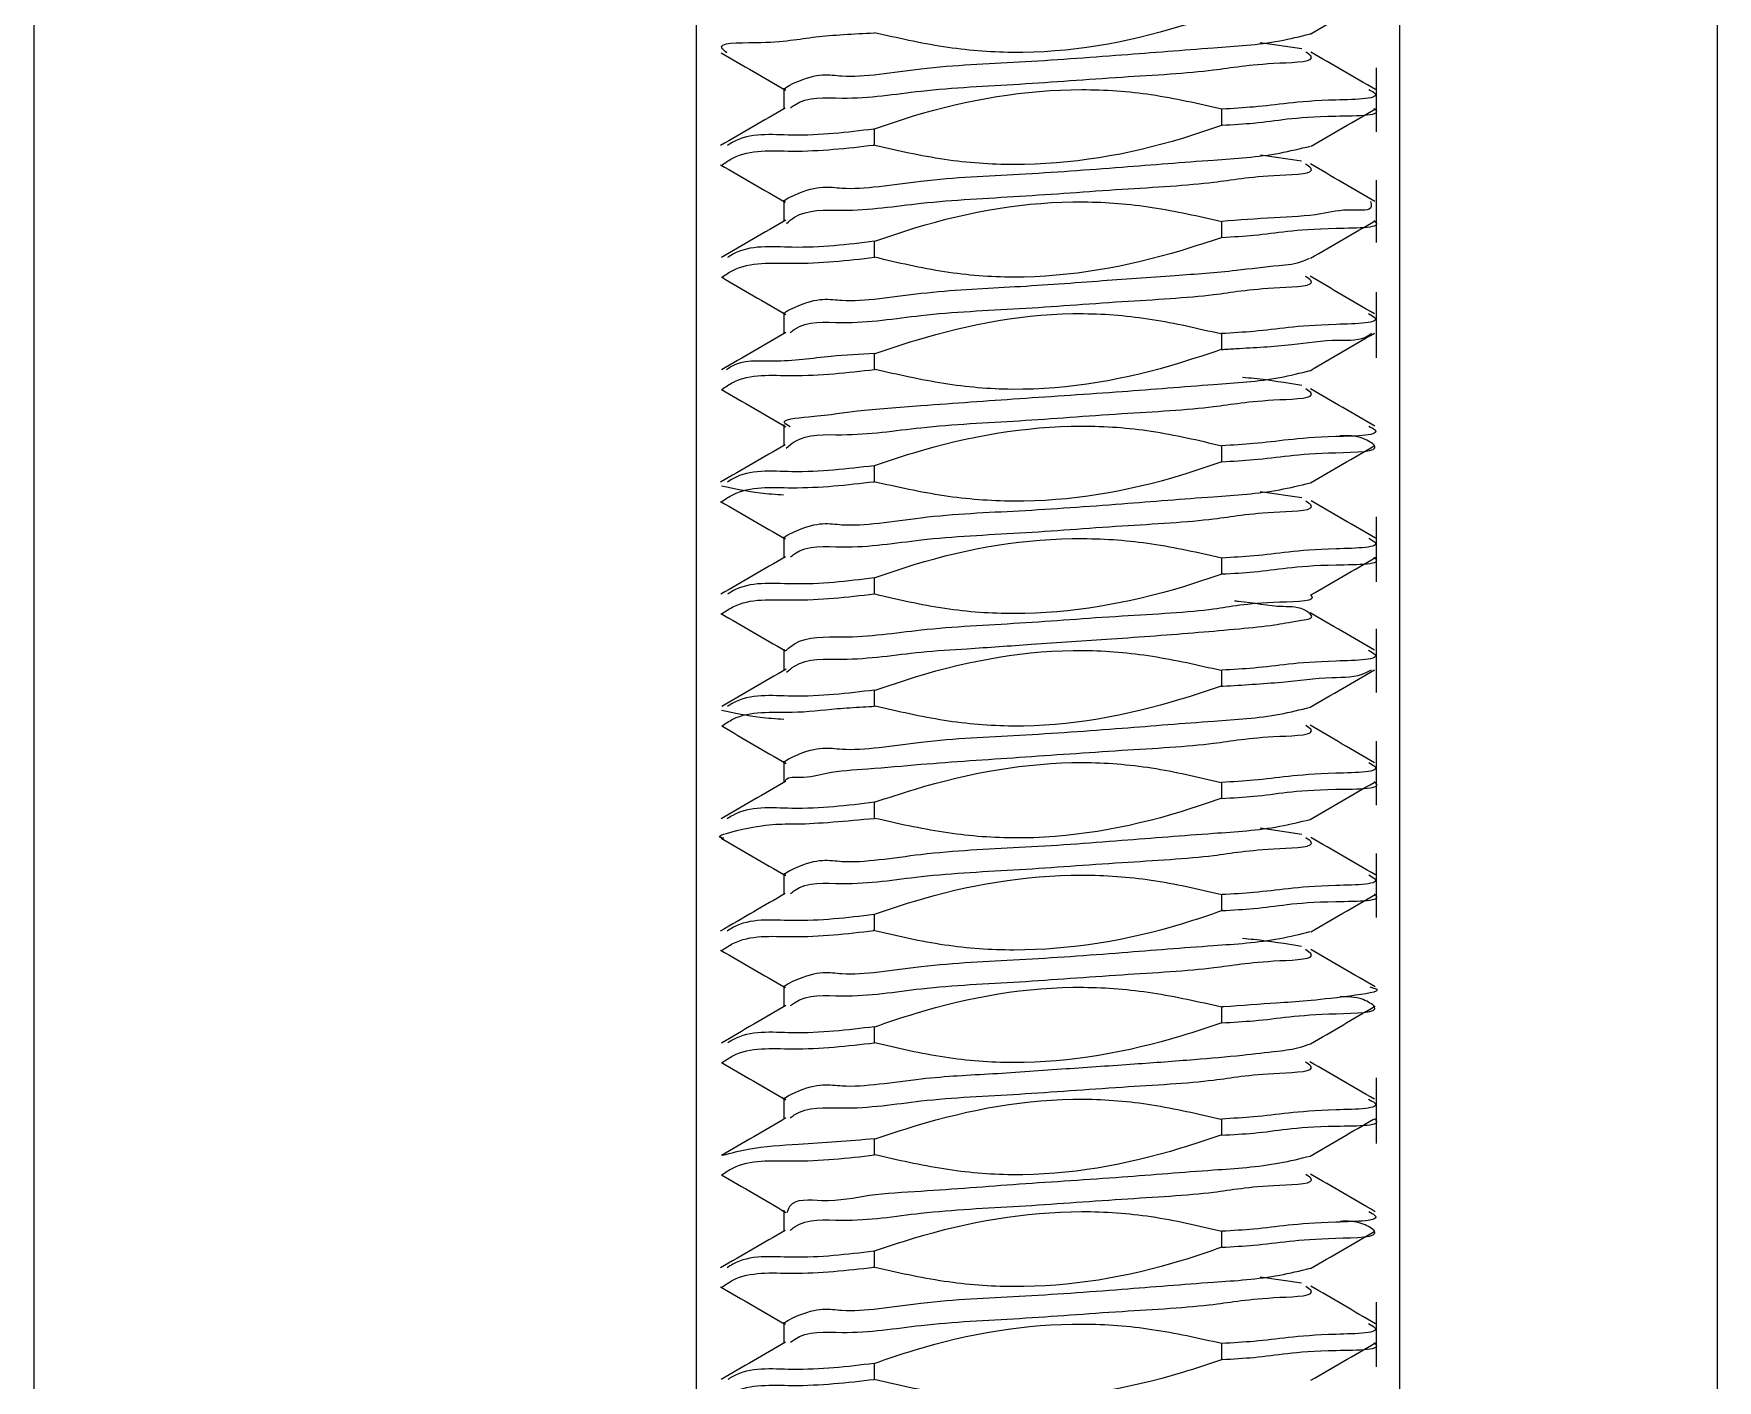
# Model space of a CAD drawing. Header units: millimetres. Extents: x 2 to 1187, y 2 to 839.
# Drawn here: x 650.16 to 653.912, y 451.941 to 454.941 of the extents above; entities that cross this region are included whole.
import ezdxf

# ---------------------------------------------------------------- set-up
doc = ezdxf.new("R2010")
doc.units = ezdxf.units.MM

msp = doc.modelspace()

# ---------------------------------------------------------------- linework, layer by layer
at = {"color": 7, "linetype": 'Continuous', "lineweight": 25}
for p, q in [((650.1601, 460.4434), (650.1601, 449.9434)), ((651.6366, 460.4309), (651.6366, 449.9434)), ((653.2042, 449.9434), (653.2042, 460.4309)), ((653.9118, 460.4434), (653.9118, 449.9434)), ((652.9858, 454.9067), (652.8933, 454.9204)), ((653.1522, 454.7222), (653.1522, 454.8646)), ((651.8315, 454.8197), (651.8315, 454.7733)), ((652.8075, 454.737), (652.8075, 454.7726)), ((652.0333, 454.7283), (652.0333, 454.6926)), ((652.9855, 454.6568), (652.8936, 454.6703)), ((653.1522, 454.4757), (653.1522, 454.6146)), ((651.8315, 454.5698), (651.8315, 454.5227)), ((652.8075, 454.487), (652.8075, 454.5225)), ((652.0333, 454.4782), (652.0333, 454.4426)), ((653.1522, 454.237), (653.1522, 454.3646)), ((653.1522, 454.2189), (653.1522, 454.3646)), ((651.8315, 454.3197), (651.8315, 454.2722)), ((652.8075, 454.2371), (652.8075, 454.2727)), ((652.0333, 454.2283), (652.0333, 454.1926)), ((651.8315, 454.0698), (651.8315, 454.0229)), ((652.8075, 453.987), (652.8075, 454.0226)), ((652.0333, 453.9783), (652.0333, 453.9426)), ((652.9857, 453.9067), (652.8935, 453.9203)), ((653.1522, 453.7199), (653.1522, 453.8646)), ((651.8315, 453.8198), (651.8315, 453.7732)), ((652.8075, 453.7369), (652.8075, 453.7726)), ((652.0333, 453.7282), (652.0333, 453.6926)), ((653.1522, 453.4869), (653.1522, 453.6146)), ((653.1522, 453.4731), (653.1522, 453.6146)), ((651.8315, 453.5697), (651.8315, 453.5223)), ((652.8075, 453.4869), (652.8075, 453.5226)), ((652.0333, 453.4782), (652.0333, 453.4426)), ((653.1522, 453.2222), (653.1522, 453.3646)), ((651.8315, 453.32), (651.8315, 453.2725)), ((652.8075, 453.2369), (652.8075, 453.2727)), ((652.0333, 453.2283), (652.0333, 453.1926)), ((652.9858, 453.1567), (652.8932, 453.1704)), ((653.1522, 452.9714), (653.1522, 453.1146)), ((651.8315, 453.0697), (651.8315, 453.0233)), ((652.8075, 452.987), (652.8075, 453.0226)), ((652.0333, 452.9783), (652.0333, 452.9426)), ((651.8315, 452.8198), (651.8315, 452.7727)), ((652.8075, 452.737), (652.8075, 452.7725)), ((652.0333, 452.7282), (652.0333, 452.6926)), ((653.1522, 452.4685), (653.1522, 452.6146)), ((651.8315, 452.5698), (651.8315, 452.5222)), ((652.8075, 452.4866), (652.8075, 452.5227)), ((652.0333, 452.4783), (652.0333, 452.4426)), ((651.8315, 452.3197), (651.8315, 452.273)), ((652.8075, 452.237), (652.8075, 452.2726)), ((652.0333, 452.2283), (652.0333, 452.1926)), ((652.9856, 452.1567), (652.8935, 452.1703)), ((653.1522, 451.9707), (653.1522, 452.1145)), ((651.8315, 452.0698), (651.8315, 452.0231)), ((652.8075, 451.9869), (652.8075, 452.0226)), ((652.0333, 451.9782), (652.0333, 451.9426))]:
    msp.add_line(p, q, dxfattribs=at)
for points, knots in [([(653.0044, 454.9398), (653.0282, 454.9537), (653.0758, 454.9814), (653.1233, 455.009), (653.1469, 455.0227)], [0, 0, 0, 0, 0.5029488, 1, 1, 1, 1]), ([(652.8056, 454.9869), (652.776, 454.9767), (652.6265, 454.9256), (652.4162, 454.8886), (652.186, 454.9082), (652.085, 454.9311), (652.0339, 454.9427)], [0, 0, 0, 0, 0.119914, 0.604336, 0.800011, 1, 1, 1, 1]), ([(651.705, 454.8982), (651.7008, 454.9014), (651.6738, 454.922), (651.8185, 454.9183), (651.8925, 454.9356), (651.9871, 454.9403), (652.0336, 454.9426)], [0, 0, 0, 0, 0.0394319, 0.2510309, 0.6317786, 1, 1, 1, 1]), ([(651.8364, 454.8151), (651.8359, 454.8152), (651.8268, 454.817), (651.9038, 454.8576), (651.9692, 454.8365), (652.1574, 454.8693), (652.3575, 454.8768), (652.5774, 454.8927), (652.7701, 454.9086), (652.9113, 454.9173), (652.9819, 454.9347), (653.0043, 454.9402)], [0, 0, 0, 0, 0.001201, 0.02266, 0.113329, 0.262782, 0.448636, 0.64275, 0.815705, 0.941355, 1, 1, 1, 1]), ([(651.692, 454.8982), (651.716, 454.8843), (651.7638, 454.8565), (651.8117, 454.8287), (651.8356, 454.8148)], [0, 0, 0, 0, 0.500272, 1, 1, 1, 1]), ([(651.8462, 454.7748), (651.8491, 454.7772), (651.88, 454.8023), (651.989, 454.7908), (652.1494, 454.8185), (652.3618, 454.8275), (652.5713, 454.8444), (652.7868, 454.8556), (652.8776, 454.8752), (653.0258, 454.8783), (652.9994, 454.8965), (652.9951, 454.8994)], [0, 0, 0, 0, 0.0096, 0.100438, 0.250029, 0.435941, 0.630056, 0.803, 0.928641, 0.988573, 1, 1, 1, 1]), ([(653.15, 454.8163), (653.126, 454.8302), (653.078, 454.858), (653.0301, 454.8858), (653.0061, 454.8997)], [0, 0, 0, 0, 0.5002298, 1, 1, 1, 1]), ([(652.0312, 454.7281), (652.0609, 454.7382), (652.2103, 454.789), (652.4208, 454.8249), (652.6529, 454.8089), (652.7554, 454.7852), (652.8075, 454.7732)], [0, 0, 0, 0, 0.119237, 0.600499, 0.797044, 1, 1, 1, 1]), ([(653.1354, 454.8164), (653.1402, 454.8137), (653.1738, 454.7947), (652.9844, 454.7938), (652.921, 454.7792), (652.8322, 454.7741), (652.8075, 454.7726)], [0, 0, 0, 0, 0.040945, 0.285202, 0.800678, 1, 1, 1, 1]), ([(651.8346, 454.775), (651.8107, 454.7611), (651.7627, 454.7334), (651.7148, 454.7056), (651.6908, 454.6917)], [0, 0, 0, 0, 0.49977, 1, 1, 1, 1]), ([(652.8081, 454.737), (652.8328, 454.7384), (652.9219, 454.7434), (652.9768, 454.7596), (653.1724, 454.7575), (653.1471, 454.7734), (653.1467, 454.7736)], [0, 0, 0, 0, 0.205564, 0.742109, 0.99635, 1, 1, 1, 1]), ([(653.0065, 454.6903), (653.0304, 454.7042), (653.0784, 454.732), (653.1263, 454.7597), (653.1502, 454.7736)], [0, 0, 0, 0, 0.4998448, 1, 1, 1, 1]), ([(652.0326, 454.7282), (651.9729, 454.721), (651.8699, 454.7085), (651.7512, 454.7213), (651.71, 454.6944), (651.7061, 454.6918)], [0, 0, 0, 0, 0.554718, 0.957375, 1, 1, 1, 1]), ([(652.8091, 454.7371), (652.7795, 454.7269), (652.6301, 454.6757), (652.4194, 454.6403), (652.1869, 454.6568), (652.0838, 454.6804), (652.0311, 454.6925)], [0, 0, 0, 0, 0.11895, 0.599325, 0.79514, 1, 1, 1, 1]), ([(651.6941, 454.6487), (651.702, 454.654), (651.7467, 454.6845), (651.8695, 454.6738), (651.9727, 454.6857), (652.0325, 454.6926)], [0, 0, 0, 0, 0.081775, 0.467915, 1, 1, 1, 1]), ([(651.8352, 454.5654), (651.8351, 454.5654), (651.8267, 454.5674), (651.9055, 454.6077), (651.9684, 454.5866), (652.158, 454.6193), (652.3577, 454.6267), (652.5776, 454.6426), (652.7701, 454.6584), (652.9117, 454.6673), (652.9826, 454.6848), (653.0055, 454.6904)], [0, 0, 0, 0, 0.000194, 0.02177, 0.112549, 0.262037, 0.447852, 0.641878, 0.814732, 0.940333, 1, 1, 1, 1]), ([(651.6908, 454.6487), (651.7148, 454.6348), (651.7627, 454.607), (651.8107, 454.5792), (651.8346, 454.5653)], [0, 0, 0, 0, 0.500233, 1, 1, 1, 1]), ([(651.8374, 454.5179), (651.8432, 454.5228), (651.8767, 454.5511), (651.9888, 454.5419), (652.15, 454.5681), (652.3622, 454.5777), (652.5719, 454.5944), (652.787, 454.6058), (652.8786, 454.625), (653.0261, 454.6287), (652.9988, 454.6471), (652.994, 454.6503)], [0, 0, 0, 0, 0.0188877, 0.1088955, 0.2570299, 0.4410464, 0.6331276, 0.8041648, 0.9283284, 0.9874245, 1, 1, 1, 1]), ([(653.149, 454.5671), (653.125, 454.581), (653.0771, 454.6088), (653.0292, 454.6366), (653.0053, 454.6505)], [0, 0, 0, 0, 0.50023, 1, 1, 1, 1]), ([(652.0346, 454.4783), (652.0642, 454.4885), (652.2136, 454.5398), (652.4242, 454.5761), (652.6547, 454.5571), (652.7561, 454.5342), (652.8075, 454.5226)], [0, 0, 0, 0, 0.119738, 0.603532, 0.799211, 1, 1, 1, 1]), ([(653.1388, 454.5671), (653.14, 454.563), (653.1452, 454.5441), (653.0803, 454.5518), (653.0225, 454.535), (652.9185, 454.5309), (652.8458, 454.5254), (652.8075, 454.5225)], [0, 0, 0, 0, 0.033077, 0.15177, 0.360703, 0.662799, 1, 1, 1, 1]), ([(651.836, 454.5254), (651.8121, 454.5115), (651.7643, 454.4836), (651.7165, 454.4559), (651.6926, 454.442)], [0, 0, 0, 0, 0.499806, 1, 1, 1, 1]), ([(652.8077, 454.487), (652.8328, 454.4884), (652.9223, 454.4935), (652.9774, 454.5093), (653.1727, 454.508), (653.1469, 454.5236), (653.1465, 454.5239)], [0, 0, 0, 0, 0.20796, 0.742407, 0.995064, 1, 1, 1, 1]), ([(653.0056, 454.4404), (653.0295, 454.4544), (653.0774, 454.4822), (653.1253, 454.5099), (653.1493, 454.5238)], [0, 0, 0, 0, 0.499767, 1, 1, 1, 1]), ([(652.8081, 454.4869), (652.7784, 454.477), (652.6287, 454.4272), (652.4189, 454.3888), (652.1876, 454.4063), (652.0859, 454.4304), (652.0343, 454.4426)], [0, 0, 0, 0, 0.119545, 0.601796, 0.798045, 1, 1, 1, 1]), ([(652.0338, 454.4782), (651.9738, 454.471), (651.8705, 454.4586), (651.7516, 454.4713), (651.7104, 454.4446), (651.7065, 454.4421)], [0, 0, 0, 0, 0.556123, 0.958681, 1, 1, 1, 1]), ([(651.6942, 454.3986), (651.702, 454.404), (651.747, 454.4343), (651.8701, 454.4238), (651.9736, 454.4357), (652.0337, 454.4426)], [0, 0, 0, 0, 0.081773, 0.467345, 1, 1, 1, 1]), ([(651.8357, 454.3153), (651.8355, 454.3153), (651.8266, 454.3172), (651.9052, 454.3576), (651.969, 454.3366), (652.1505, 454.3681), (652.333, 454.3752), (652.5236, 454.3893), (652.6913, 454.4013), (652.8267, 454.4111), (652.9212, 454.4241), (652.9778, 454.4279), (652.9989, 454.4386), (653.0033, 454.4409)], [0, 0, 0, 0, 0.000685, 0.0224, 0.113441, 0.263216, 0.430673, 0.596733, 0.743263, 0.859237, 0.940288, 0.987317, 1, 1, 1, 1]), ([(651.6925, 454.3987), (651.7165, 454.3848), (651.7644, 454.357), (651.8122, 454.3292), (651.8361, 454.3153)], [0, 0, 0, 0, 0.5002716, 1, 1, 1, 1]), ([(651.8461, 454.2747), (651.8491, 454.2771), (651.8798, 454.3024), (651.9889, 454.2907), (652.1492, 454.3186), (652.3618, 454.3273), (652.5714, 454.3441), (652.7867, 454.3553), (652.8782, 454.3747), (653.026, 454.3781), (652.9989, 454.3966), (652.9943, 454.3998)], [0, 0, 0, 0, 0.0095913, 0.1002849, 0.2497325, 0.4354896, 0.6295065, 0.8023277, 0.9278468, 0.9876458, 1, 1, 1, 1]), ([(653.1476, 454.3168), (653.1237, 454.3307), (653.0759, 454.3585), (653.0281, 454.3864), (653.0042, 454.4003)], [0, 0, 0, 0, 0.500236, 1, 1, 1, 1]), ([(652.0351, 454.2284), (652.0648, 454.2383), (652.2144, 454.2885), (652.4241, 454.3277), (652.6539, 454.3077), (652.7544, 454.2843), (652.8052, 454.2725)], [0, 0, 0, 0, 0.1201352, 0.6049011, 0.8004798, 1, 1, 1, 1]), ([(653.1345, 454.317), (653.1397, 454.3141), (653.1741, 454.2951), (652.9851, 454.2936), (652.9209, 454.2793), (652.8318, 454.2741), (652.8066, 454.2726)], [0, 0, 0, 0, 0.043855, 0.286353, 0.798859, 1, 1, 1, 1]), ([(651.8364, 454.275), (651.8125, 454.2611), (651.7647, 454.2333), (651.7168, 454.2055), (651.6929, 454.1916)], [0, 0, 0, 0, 0.499764, 1, 1, 1, 1]), ([(652.8066, 454.2371), (652.8173, 454.2378), (652.8695, 454.2412), (652.9576, 454.2451), (653.0529, 454.2616), (653.1193, 454.2558), (653.1392, 454.2719), (653.1413, 454.2735)], [0, 0, 0, 0, 0.094913, 0.465035, 0.774148, 0.976821, 1, 1, 1, 1]), ([(653.0042, 454.19), (653.0281, 454.2039), (653.0759, 454.2318), (653.1237, 454.2596), (653.1476, 454.2735)], [0, 0, 0, 0, 0.49977, 1, 1, 1, 1]), ([(652.034, 454.2283), (652.0016, 454.2266), (651.9259, 454.2226), (651.8225, 454.2059), (651.7361, 454.2155), (651.7072, 454.1939), (651.704, 454.1916)], [0, 0, 0, 0, 0.290503, 0.677854, 0.964948, 1, 1, 1, 1]), ([(652.8052, 454.2368), (652.7755, 454.2268), (652.626, 454.1763), (652.4161, 454.1377), (652.1865, 454.158), (652.086, 454.1811), (652.0353, 454.1927)], [0, 0, 0, 0, 0.120177, 0.605336, 0.800879, 1, 1, 1, 1]), ([(651.6934, 454.1482), (651.7015, 454.1537), (651.7464, 454.1845), (651.87, 454.1738), (651.9737, 454.1857), (652.0341, 454.1926)], [0, 0, 0, 0, 0.0834131, 0.466823, 1, 1, 1, 1]), ([(651.8461, 454.0651), (651.8409, 454.0679), (651.8164, 454.0811), (651.9284, 454.0901), (651.9963, 454.1021), (652.1682, 454.1145), (652.3581, 454.1285), (652.5777, 454.1423), (652.7704, 454.1586), (652.9116, 454.1673), (652.9822, 454.1847), (653.0048, 454.1903)], [0, 0, 0, 0, 0.012444, 0.058752, 0.150842, 0.269602, 0.453736, 0.646002, 0.817272, 0.941648, 1, 1, 1, 1]), ([(651.6929, 454.1483), (651.7168, 454.1344), (651.7646, 454.1066), (651.8125, 454.0788), (651.8363, 454.0648)], [0, 0, 0, 0, 0.500269, 1, 1, 1, 1]), ([(651.8367, 454.0174), (651.8427, 454.0225), (651.8762, 454.0512), (651.9884, 454.0419), (652.1494, 454.0681), (652.3616, 454.0776), (652.5711, 454.0944), (652.7867, 454.1056), (652.8776, 454.1252), (653.0258, 454.1283), (652.9993, 454.1466), (652.995, 454.1495)], [0, 0, 0, 0, 0.019476, 0.109318, 0.257353, 0.441378, 0.633546, 0.804772, 0.9292, 0.988572, 1, 1, 1, 1]), ([(652.9858, 454.1567), (652.9505, 454.1628), (652.9067, 454.1703), (652.8625, 454.1739), (652.8539, 454.1746)], [0, 0, 0, 0, 0.804664, 1, 1, 1, 1]), ([(653.1489, 454.0664), (653.1249, 454.0803), (653.077, 454.1081), (653.0292, 454.1359), (653.0052, 454.1498)], [0, 0, 0, 0, 0.500236, 1, 1, 1, 1]), ([(652.0315, 453.9782), (652.0613, 453.9881), (652.2109, 454.0382), (652.4209, 454.0755), (652.653, 454.0592), (652.7554, 454.035), (652.8075, 454.0227)], [0, 0, 0, 0, 0.119258, 0.600349, 0.796747, 1, 1, 1, 1]), ([(653.1353, 454.0665), (653.1402, 454.0637), (653.1738, 454.0447), (652.9844, 454.0438), (652.9209, 454.0292), (652.8322, 454.0241), (652.8075, 454.0226)], [0, 0, 0, 0, 0.041205, 0.285602, 0.801149, 1, 1, 1, 1]), ([(652.8075, 453.987), (652.832, 453.9884), (652.9203, 453.9935), (652.9902, 454.0088), (653.1766, 454.0082), (653.114, 454.0462), (653.088, 454.0453), (653.0713, 454.0447)], [0, 0, 0, 0, 0.167662, 0.602201, 0.808144, 0.877343, 1, 1, 1, 1]), ([(651.8345, 454.0246), (651.8106, 454.0107), (651.7626, 453.9829), (651.7146, 453.9552), (651.6907, 453.9413)], [0, 0, 0, 0, 0.499767, 1, 1, 1, 1]), ([(653.0051, 453.9398), (653.0291, 453.9537), (653.0769, 453.9815), (653.1248, 454.0092), (653.1487, 454.0231)], [0, 0, 0, 0, 0.499809, 1, 1, 1, 1]), ([(652.0327, 453.9782), (651.9729, 453.971), (651.8699, 453.9586), (651.7508, 453.9713), (651.7095, 453.9441), (651.7053, 453.9413)], [0, 0, 0, 0, 0.553973, 0.95501, 1, 1, 1, 1]), ([(652.8074, 453.987), (652.7778, 453.9768), (652.6284, 453.9253), (652.4177, 453.8897), (652.1862, 453.9077), (652.0839, 453.9308), (652.0318, 453.9426)], [0, 0, 0, 0, 0.119339, 0.601509, 0.797065, 1, 1, 1, 1]), ([(651.693, 453.9336), (651.7215, 453.9275), (651.7672, 453.9178), (651.8138, 453.9147), (651.8313, 453.9135)], [0, 0, 0, 0, 0.623086, 1, 1, 1, 1]), ([(651.6938, 453.8985), (651.7017, 453.9039), (651.7465, 453.9345), (651.8696, 453.9238), (651.9729, 453.9357), (652.0328, 453.9426)], [0, 0, 0, 0, 0.082592, 0.467632, 1, 1, 1, 1]), ([(651.8357, 453.8153), (651.8355, 453.8154), (651.8268, 453.8172), (651.9048, 453.8579), (651.9687, 453.8365), (652.1577, 453.8694), (652.3575, 453.8767), (652.5774, 453.8926), (652.77, 453.9085), (652.9112, 453.9172), (652.9818, 453.9346), (653.0042, 453.9401)], [0, 0, 0, 0, 0.0005815, 0.0221041, 0.1128839, 0.2624526, 0.4483985, 0.6425863, 0.8156129, 0.9413397, 1, 1, 1, 1]), ([(651.6908, 453.8984), (651.7148, 453.8846), (651.7627, 453.8568), (651.8106, 453.829), (651.8346, 453.8151)], [0, 0, 0, 0, 0.500233, 1, 1, 1, 1]), ([(651.8466, 453.7751), (651.8495, 453.7774), (651.8803, 453.8024), (651.9892, 453.7908), (652.1496, 453.8185), (652.3621, 453.8275), (652.5716, 453.8444), (652.787, 453.8556), (652.878, 453.8751), (653.0259, 453.8784), (652.9992, 453.8966), (652.9948, 453.8996)], [0, 0, 0, 0, 0.009191, 0.100121, 0.249783, 0.435755, 0.629905, 0.802808, 0.92838, 0.988204, 1, 1, 1, 1]), ([(653.1503, 453.8166), (653.1263, 453.8305), (653.0784, 453.8582), (653.0304, 453.886), (653.0065, 453.8999)], [0, 0, 0, 0, 0.500194, 1, 1, 1, 1]), ([(652.0328, 453.7282), (652.0625, 453.7384), (652.2119, 453.7899), (652.4226, 453.8252), (652.6538, 453.8078), (652.7558, 453.7848), (652.8075, 453.7732)], [0, 0, 0, 0, 0.119486, 0.602233, 0.798299, 1, 1, 1, 1]), ([(653.135, 453.8166), (653.14, 453.8138), (653.174, 453.7949), (652.9849, 453.7936), (652.9212, 453.7792), (652.8324, 453.774), (652.8075, 453.7726)], [0, 0, 0, 0, 0.0424071, 0.2857552, 0.8000589, 1, 1, 1, 1]), ([(651.8353, 453.7753), (651.8113, 453.7614), (651.7635, 453.7336), (651.7156, 453.7059), (651.6916, 453.692)], [0, 0, 0, 0, 0.4998476, 1, 1, 1, 1]), ([(652.8082, 453.737), (652.833, 453.7384), (652.9222, 453.7434), (652.9773, 453.7595), (653.1725, 453.7577), (653.1469, 453.7735), (653.1464, 453.7738)], [0, 0, 0, 0, 0.20586, 0.741582, 0.995129, 1, 1, 1, 1]), ([(653.0064, 453.6905), (653.0303, 453.7044), (653.0783, 453.7322), (653.1262, 453.7599), (653.1502, 453.7738)], [0, 0, 0, 0, 0.499806, 1, 1, 1, 1]), ([(652.8096, 453.737), (652.7799, 453.7271), (652.6303, 453.6768), (652.4201, 453.64), (652.1877, 453.656), (652.0849, 453.6802), (652.0325, 453.6925)], [0, 0, 0, 0, 0.119076, 0.59953, 0.795834, 1, 1, 1, 1]), ([(652.0332, 453.7282), (651.9734, 453.721), (651.8702, 453.7085), (651.7515, 453.7213), (651.7103, 453.6945), (651.7065, 453.692)], [0, 0, 0, 0, 0.555756, 0.958672, 1, 1, 1, 1]), ([(651.6945, 453.6489), (651.7022, 453.6541), (651.747, 453.6845), (651.8698, 453.6738), (651.9731, 453.6857), (652.033, 453.6926)], [0, 0, 0, 0, 0.080829, 0.467245, 1, 1, 1, 1]), ([(651.835, 453.5655), (651.8416, 453.5711), (651.8758, 453.6003), (651.9886, 453.5915), (652.1498, 453.6174), (652.3623, 453.627), (652.5703, 453.6439), (652.7906, 453.6544), (652.8704, 453.6757), (653.0247, 453.6763), (653.0058, 453.6905), (653.0058, 453.6905)], [0, 0, 0, 0, 0.021584, 0.112444, 0.262, 0.447843, 0.641859, 0.814666, 0.940173, 0.999984, 1, 1, 1, 1]), ([(651.8376, 453.518), (651.8433, 453.5229), (651.8767, 453.5512), (651.9887, 453.5416), (652.1122, 453.5629), (652.2538, 453.5711), (652.3951, 453.5814), (652.5669, 453.5928), (652.7227, 453.6039), (652.8412, 453.6145), (652.9221, 453.6223), (652.9631, 453.6309), (653.0172, 453.638), (652.9842, 453.6655), (652.9299, 453.6612), (652.8753, 453.6734), (652.8392, 453.6764), (652.8363, 453.6766)], [0, 0, 0, 0, 0.016364, 0.095357, 0.225342, 0.301034, 0.40651, 0.538228, 0.68139, 0.748496, 0.806016, 0.84811, 0.869156, 0.879995, 0.920194, 0.993545, 1, 1, 1, 1]), ([(651.6915, 453.6489), (651.7155, 453.635), (651.7634, 453.6072), (651.8113, 453.5794), (651.8352, 453.5655)], [0, 0, 0, 0, 0.500235, 1, 1, 1, 1]), ([(653.1481, 453.567), (653.1241, 453.5809), (653.0763, 453.6087), (653.0285, 453.6365), (653.0046, 453.6504)], [0, 0, 0, 0, 0.500272, 1, 1, 1, 1]), ([(652.0356, 453.4784), (652.0653, 453.4884), (652.2148, 453.5392), (652.4248, 453.5773), (652.6545, 453.5571), (652.7551, 453.5341), (652.8058, 453.5225)], [0, 0, 0, 0, 0.120116, 0.60522, 0.800826, 1, 1, 1, 1]), ([(653.1342, 453.5671), (653.1396, 453.5641), (653.1741, 453.5451), (652.9855, 453.5435), (652.9211, 453.5292), (652.832, 453.524), (652.8069, 453.5226)], [0, 0, 0, 0, 0.044901, 0.286863, 0.798761, 1, 1, 1, 1]), ([(651.8366, 453.5252), (651.8128, 453.5113), (651.7649, 453.4835), (651.7171, 453.4557), (651.6932, 453.4418)], [0, 0, 0, 0, 0.49977, 1, 1, 1, 1]), ([(652.807, 453.4869), (652.8082, 453.487), (652.853, 453.4899), (652.9357, 453.494), (653.04, 453.5083), (653.1109, 453.5065), (653.1372, 453.5214), (653.1412, 453.5237)], [0, 0, 0, 0, 0.010798, 0.399465, 0.732031, 0.959454, 1, 1, 1, 1]), ([(653.0046, 453.4403), (653.0285, 453.4542), (653.0764, 453.482), (653.1242, 453.5098), (653.1482, 453.5237)], [0, 0, 0, 0, 0.499728, 1, 1, 1, 1]), ([(652.0342, 453.4783), (651.974, 453.471), (651.8705, 453.4585), (651.7513, 453.4714), (651.7102, 453.4445), (651.7063, 453.442)], [0, 0, 0, 0, 0.556946, 0.958212, 1, 1, 1, 1]), ([(652.8061, 453.4869), (652.7763, 453.4769), (652.6267, 453.4269), (652.4171, 453.3876), (652.1871, 453.4073), (652.0864, 453.4308), (652.0355, 453.4427)], [0, 0, 0, 0, 0.120054, 0.604456, 0.800147, 1, 1, 1, 1]), ([(651.6929, 453.4337), (651.7214, 453.4276), (651.7673, 453.4179), (651.8141, 453.4147), (651.8318, 453.4136)], [0, 0, 0, 0, 0.620208, 1, 1, 1, 1]), ([(651.6937, 453.3983), (651.7017, 453.4038), (651.7466, 453.4345), (651.8411, 453.4242), (651.9359, 453.4366), (651.9975, 453.4402), (652.0253, 453.442), (652.0341, 453.4426)], [0, 0, 0, 0, 0.082925, 0.467021, 0.757995, 0.923743, 1, 1, 1, 1]), ([(651.8361, 453.3155), (651.8357, 453.3156), (651.8267, 453.3174), (651.9046, 453.3577), (651.9692, 453.3368), (652.1581, 453.3692), (652.3582, 453.3768), (652.5781, 453.3926), (652.7706, 453.4085), (652.9118, 453.4172), (652.9824, 453.4347), (653.005, 453.4403)], [0, 0, 0, 0, 0.000969, 0.022552, 0.11342, 0.262985, 0.448864, 0.642888, 0.815671, 0.9411, 1, 1, 1, 1]), ([(651.6932, 453.3984), (651.7171, 453.3845), (651.765, 453.3567), (651.8128, 453.3289), (651.8367, 453.315)], [0, 0, 0, 0, 0.500236, 1, 1, 1, 1]), ([(651.8354, 453.2748), (651.8354, 453.2749), (651.8359, 453.2856), (651.884, 453.2813), (651.9327, 453.2979), (652.0292, 453.3031), (652.1692, 453.3165), (652.3612, 453.3285), (652.5711, 453.3441), (652.7865, 453.3556), (652.8777, 453.3751), (653.0259, 453.3783), (652.9991, 453.3966), (652.9947, 453.3997)], [0, 0, 0, 0, 0.000243, 0.026869, 0.078898, 0.156026, 0.255719, 0.440037, 0.632576, 0.804128, 0.928796, 0.98826, 1, 1, 1, 1]), ([(653.148, 453.3165), (653.1241, 453.3304), (653.0762, 453.3582), (653.0284, 453.3861), (653.0045, 453.4)], [0, 0, 0, 0, 0.5001968, 1, 1, 1, 1]), ([(652.0333, 453.2283), (652.063, 453.2382), (652.2127, 453.2881), (652.4224, 453.3268), (652.6533, 453.3087), (652.7547, 453.2847), (652.8061, 453.2726)], [0, 0, 0, 0, 0.119701, 0.602576, 0.798729, 1, 1, 1, 1]), ([(653.135, 453.3167), (653.14, 453.3139), (653.1739, 453.2949), (652.9845, 453.2938), (652.9208, 453.2793), (652.8318, 453.2741), (652.807, 453.2727)], [0, 0, 0, 0, 0.042082, 0.28584, 0.800257, 1, 1, 1, 1]), ([(651.8354, 453.2747), (651.8115, 453.2608), (651.7636, 453.233), (651.7157, 453.2052), (651.6917, 453.1913)], [0, 0, 0, 0, 0.49977, 1, 1, 1, 1]), ([(652.8069, 453.2369), (652.832, 453.2383), (652.9216, 453.2433), (652.9761, 453.2596), (653.1725, 453.2574), (653.1476, 453.2731), (653.1474, 453.2731)], [0, 0, 0, 0, 0.208392, 0.744612, 0.998668, 1, 1, 1, 1]), ([(653.0045, 453.1898), (653.0284, 453.2037), (653.0759, 453.2314), (653.1235, 453.259), (653.1472, 453.2728)], [0, 0, 0, 0, 0.502428, 1, 1, 1, 1]), ([(652.0333, 453.2283), (651.9733, 453.221), (651.87, 453.2085), (651.7507, 453.2213), (651.7095, 453.1941), (651.7054, 453.1913)], [0, 0, 0, 0, 0.555501, 0.955698, 1, 1, 1, 1]), ([(652.8058, 453.2369), (652.7762, 453.2267), (652.6267, 453.1755), (652.4163, 453.1387), (652.186, 453.1582), (652.0848, 453.1811), (652.0337, 453.1926)], [0, 0, 0, 0, 0.119842, 0.604027, 0.799695, 1, 1, 1, 1]), ([(651.698, 453.1483), (651.6948, 453.1489), (651.6762, 453.1521), (651.7892, 453.183), (651.8591, 453.1764), (651.9707, 453.1868), (652.0335, 453.1926)], [0, 0, 0, 0, 0.023427, 0.136402, 0.514689, 1, 1, 1, 1]), ([(651.8361, 453.0651), (651.8357, 453.0652), (651.8268, 453.0671), (651.9042, 453.1077), (651.9689, 453.0865), (652.1575, 453.1194), (652.3575, 453.1268), (652.5774, 453.1427), (652.7701, 453.1586), (652.9112, 453.1673), (652.9818, 453.1847), (653.0043, 453.1902)], [0, 0, 0, 0, 0.000918, 0.022382, 0.113078, 0.262576, 0.448485, 0.642645, 0.815651, 0.941339, 1, 1, 1, 1]), ([(651.6917, 453.1483), (651.7156, 453.1344), (651.7635, 453.1067), (651.8113, 453.0789), (651.8353, 453.065)], [0, 0, 0, 0, 0.500191, 1, 1, 1, 1]), ([(651.8462, 453.0248), (651.8492, 453.0272), (651.8801, 453.0523), (651.989, 453.0408), (652.1495, 453.0685), (652.3619, 453.0775), (652.5713, 453.0944), (652.7868, 453.1056), (652.8777, 453.1252), (653.0258, 453.1283), (652.9993, 453.1466), (652.995, 453.1495)], [0, 0, 0, 0, 0.009564, 0.100403, 0.249976, 0.435878, 0.629969, 0.80288, 0.928506, 0.988418, 1, 1, 1, 1]), ([(653.1499, 453.0664), (653.1259, 453.0803), (653.078, 453.1081), (653.0301, 453.1359), (653.0061, 453.1498)], [0, 0, 0, 0, 0.500197, 1, 1, 1, 1]), ([(652.0313, 452.9781), (652.061, 452.9883), (652.2104, 453.0392), (652.421, 453.0748), (652.6529, 453.0588), (652.7554, 453.0352), (652.8075, 453.0233)], [0, 0, 0, 0, 0.119251, 0.600676, 0.797186, 1, 1, 1, 1]), ([(653.1352, 453.0665), (653.1401, 453.0637), (653.1739, 453.0447), (652.9846, 453.0437), (652.921, 453.0292), (652.8323, 453.024), (652.8075, 453.0226)], [0, 0, 0, 0, 0.0415524, 0.285572, 0.8007209, 1, 1, 1, 1]), ([(651.8349, 453.0252), (651.8114, 453.0116), (651.7632, 452.9837), (651.715, 452.9557), (651.6902, 452.9414)], [0, 0, 0, 0, 0.486552, 1, 1, 1, 1]), ([(652.8081, 452.987), (652.8328, 452.9884), (652.9221, 452.9934), (652.9763, 453.0095), (653.1725, 453.0077), (653.1475, 453.0232), (653.1473, 453.0233)], [0, 0, 0, 0, 0.205941, 0.74354, 0.998258, 1, 1, 1, 1]), ([(653.0059, 452.9399), (653.0298, 452.9538), (653.0777, 452.9816), (653.1256, 453.0094), (653.1496, 453.0233)], [0, 0, 0, 0, 0.49977, 1, 1, 1, 1]), ([(652.8093, 452.9871), (652.7797, 452.9769), (652.6302, 452.9259), (652.4196, 452.8904), (652.187, 452.9066), (652.0839, 452.9304), (652.0311, 452.9425)], [0, 0, 0, 0, 0.1189417, 0.5991542, 0.7950583, 1, 1, 1, 1]), ([(652.0326, 452.9782), (651.9729, 452.971), (651.8699, 452.9586), (651.7511, 452.9713), (651.7097, 452.9442), (651.7056, 452.9415)], [0, 0, 0, 0, 0.553751, 0.955672, 1, 1, 1, 1]), ([(651.6942, 452.8988), (651.702, 452.9041), (651.7468, 452.9345), (651.8696, 452.9238), (651.9728, 452.9357), (652.0325, 452.9425)], [0, 0, 0, 0, 0.081472, 0.467765, 1, 1, 1, 1]), ([(651.8351, 452.8154), (651.835, 452.8155), (651.8267, 452.8175), (651.9056, 452.8575), (651.9683, 452.8367), (652.1581, 452.8693), (652.3577, 452.8768), (652.5776, 452.8926), (652.7702, 452.9085), (652.9114, 452.9172), (652.9821, 452.9347), (653.0047, 452.9402)], [0, 0, 0, 0, 0.000065, 0.02167, 0.112535, 0.262158, 0.448124, 0.642309, 0.815292, 0.940982, 1, 1, 1, 1]), ([(652.9855, 452.9068), (652.9502, 452.9128), (652.9065, 452.9203), (652.8623, 452.9239), (652.8538, 452.9246)], [0, 0, 0, 0, 0.808581, 1, 1, 1, 1]), ([(651.6908, 452.8987), (651.7148, 452.8849), (651.7627, 452.8571), (651.8107, 452.8293), (651.8346, 452.8154)], [0, 0, 0, 0, 0.500235, 1, 1, 1, 1]), ([(651.8468, 452.7751), (651.8496, 452.7774), (651.8804, 452.8023), (651.9893, 452.7907), (652.1498, 452.8185), (652.3623, 452.8275), (652.5719, 452.8444), (652.7871, 452.8558), (652.8784, 452.875), (653.0261, 452.8787), (652.999, 452.8969), (652.9943, 452.9001)], [0, 0, 0, 0, 0.009073, 0.100018, 0.249695, 0.43564, 0.629721, 0.802539, 0.927996, 0.987695, 1, 1, 1, 1]), ([(653.1493, 452.8169), (653.1254, 452.8308), (653.0775, 452.8585), (653.0296, 452.8863), (653.0057, 452.9002)], [0, 0, 0, 0, 0.500194, 1, 1, 1, 1]), ([(652.0348, 452.7283), (652.0645, 452.7385), (652.2139, 452.7897), (652.4243, 452.8263), (652.6548, 452.8071), (652.7561, 452.7842), (652.8074, 452.7726)], [0, 0, 0, 0, 0.119785, 0.603698, 0.799359, 1, 1, 1, 1]), ([(653.1374, 452.8169), (653.1434, 452.8153), (653.1727, 452.8074), (653.02, 452.7864), (652.9556, 452.7831), (652.8495, 452.7752), (652.809, 452.7726), (652.8075, 452.7725)], [0, 0, 0, 0, 0.042356, 0.209388, 0.664168, 0.987454, 1, 1, 1, 1]), ([(652.8076, 452.737), (652.8324, 452.7384), (652.9208, 452.7435), (652.9907, 452.7587), (653.1768, 452.7586), (653.1139, 452.796), (653.088, 452.7952), (653.0716, 452.7947)], [0, 0, 0, 0, 0.1692182, 0.6033763, 0.8085879, 0.878617, 1, 1, 1, 1]), ([(651.8363, 452.7754), (651.8124, 452.7615), (651.7645, 452.7337), (651.7167, 452.7059), (651.6928, 452.692)], [0, 0, 0, 0, 0.499809, 1, 1, 1, 1]), ([(653.0055, 452.6905), (653.0294, 452.7044), (653.0773, 452.7322), (653.1253, 452.76), (653.1492, 452.7739)], [0, 0, 0, 0, 0.499731, 1, 1, 1, 1]), ([(652.0339, 452.7283), (651.9739, 452.721), (651.8705, 452.7086), (651.7517, 452.7213), (651.7104, 452.6946), (651.7066, 452.6921)], [0, 0, 0, 0, 0.55639, 0.958943, 1, 1, 1, 1]), ([(652.8078, 452.7369), (652.7781, 452.727), (652.6284, 452.6772), (652.4187, 452.6386), (652.1876, 452.6564), (652.086, 452.6804), (652.0345, 452.6926)], [0, 0, 0, 0, 0.119644, 0.602198, 0.798407, 1, 1, 1, 1]), ([(651.6941, 452.6486), (651.702, 452.6539), (651.747, 452.6843), (651.8701, 452.6738), (651.9737, 452.6857), (652.0338, 452.6926)], [0, 0, 0, 0, 0.081904, 0.467294, 1, 1, 1, 1]), ([(651.8359, 452.5653), (651.8356, 452.5653), (651.8266, 452.5672), (651.905, 452.6075), (651.9691, 452.5866), (652.1368, 452.6161), (652.2975, 452.623), (652.4575, 452.635), (652.6067, 452.6448), (652.7378, 452.6547), (652.8444, 452.6635), (652.923, 452.6731), (652.9746, 452.679), (652.9982, 452.6878), (653.0059, 452.6906)], [0, 0, 0, 0, 0.000839, 0.022507, 0.11336, 0.262829, 0.398243, 0.536077, 0.665404, 0.77815, 0.869217, 0.93628, 0.979356, 1, 1, 1, 1]), ([(651.6927, 452.6487), (651.7166, 452.6348), (651.7645, 452.607), (651.8123, 452.5792), (651.8362, 452.5653)], [0, 0, 0, 0, 0.5002744, 1, 1, 1, 1]), ([(651.846, 452.5247), (651.849, 452.5271), (651.8798, 452.5524), (651.9889, 452.5407), (652.1492, 452.5686), (652.3617, 452.5773), (652.5713, 452.5941), (652.7867, 452.6053), (652.8781, 452.6247), (653.026, 452.6282), (652.9989, 452.6466), (652.9943, 452.6497)], [0, 0, 0, 0, 0.009658, 0.100336, 0.249753, 0.435468, 0.629479, 0.802321, 0.927862, 0.987695, 1, 1, 1, 1]), ([(653.1476, 452.5668), (653.1237, 452.5807), (653.0758, 452.6085), (653.028, 452.6363), (653.0041, 452.6502)], [0, 0, 0, 0, 0.500233, 1, 1, 1, 1]), ([(652.0349, 452.4784), (652.0646, 452.4883), (652.2143, 452.5384), (652.4239, 452.5776), (652.6538, 452.5578), (652.7544, 452.5343), (652.8052, 452.5225)], [0, 0, 0, 0, 0.120103, 0.604683, 0.800311, 1, 1, 1, 1]), ([(653.1345, 452.567), (653.1398, 452.5641), (653.1741, 452.545), (652.985, 452.5437), (652.9209, 452.5293), (652.8317, 452.5241), (652.8067, 452.5227)], [0, 0, 0, 0, 0.043643, 0.286339, 0.799088, 1, 1, 1, 1]), ([(651.8363, 452.525), (651.8124, 452.511), (651.7645, 452.4832), (651.7167, 452.4554), (651.6927, 452.4415)], [0, 0, 0, 0, 0.4997256, 1, 1, 1, 1]), ([(652.8066, 452.4866), (652.8319, 452.488), (652.9218, 452.493), (652.9767, 452.5092), (653.1725, 452.5072), (653.1474, 452.5229), (653.1472, 452.5231)], [0, 0, 0, 0, 0.209692, 0.744517, 0.997595, 1, 1, 1, 1]), ([(653.0042, 452.44), (653.028, 452.4539), (653.0751, 452.4813), (653.1223, 452.5087), (653.1455, 452.5222)], [0, 0, 0, 0, 0.5071, 1, 1, 1, 1]), ([(652.0339, 452.4783), (651.9775, 452.4741), (651.8837, 452.467), (651.7696, 452.4602), (651.714, 452.4463), (651.6949, 452.4415)], [0, 0, 0, 0, 0.497476, 0.826742, 1, 1, 1, 1]), ([(652.8052, 452.4868), (652.7755, 452.4768), (652.626, 452.4261), (652.416, 452.3878), (652.1864, 452.4081), (652.0859, 452.4311), (652.0352, 452.4427)], [0, 0, 0, 0, 0.120159, 0.6053, 0.800869, 1, 1, 1, 1]), ([(651.6934, 452.3982), (651.7014, 452.4037), (651.7463, 452.4345), (651.87, 452.4238), (651.9737, 452.4357), (652.034, 452.4426)], [0, 0, 0, 0, 0.0835808, 0.4668709, 1, 1, 1, 1]), ([(651.8391, 452.3147), (651.8409, 452.3196), (651.8513, 452.3481), (651.9352, 452.335), (652.0228, 452.3562), (652.1734, 452.3637), (652.3592, 452.379), (652.5774, 452.3922), (652.7704, 452.4086), (652.9115, 452.4173), (652.9822, 452.4347), (653.0047, 452.4403)], [0, 0, 0, 0, 0.012693, 0.074077, 0.164146, 0.261942, 0.448001, 0.642331, 0.815415, 0.941116, 1, 1, 1, 1]), ([(651.6928, 452.3982), (651.7168, 452.3843), (651.7646, 452.3565), (651.8124, 452.3287), (651.8363, 452.3148)], [0, 0, 0, 0, 0.50023, 1, 1, 1, 1]), ([(651.8457, 452.2744), (651.8488, 452.277), (651.8797, 452.3024), (651.9889, 452.2908), (652.1492, 452.3185), (652.3616, 452.3275), (652.5711, 452.3444), (652.7867, 452.3556), (652.8776, 452.3752), (653.0258, 452.3783), (652.9993, 452.3965), (652.9951, 452.3994)], [0, 0, 0, 0, 0.010048, 0.1007845, 0.2502413, 0.4360478, 0.6300901, 0.802962, 0.928582, 0.9885289, 1, 1, 1, 1]), ([(653.1491, 452.3163), (653.1252, 452.3302), (653.0773, 452.358), (653.0294, 452.3858), (653.0054, 452.3997)], [0, 0, 0, 0, 0.500269, 1, 1, 1, 1]), ([(652.0313, 452.2282), (652.0611, 452.2381), (652.2107, 452.2883), (652.4208, 452.3253), (652.6529, 452.3093), (652.7554, 452.2851), (652.8075, 452.2728)], [0, 0, 0, 0, 0.11923, 0.600256, 0.796738, 1, 1, 1, 1]), ([(653.1354, 452.3164), (653.1402, 452.3137), (653.1738, 452.2947), (652.9843, 452.2938), (652.9209, 452.2792), (652.8322, 452.2741), (652.8075, 452.2726)], [0, 0, 0, 0, 0.040966, 0.285383, 0.801058, 1, 1, 1, 1]), ([(651.8345, 452.2747), (651.8106, 452.2608), (651.7626, 452.233), (651.7147, 452.2052), (651.6907, 452.1913)], [0, 0, 0, 0, 0.499848, 1, 1, 1, 1]), ([(652.8076, 452.237), (652.8321, 452.2384), (652.9203, 452.2435), (652.9902, 452.2588), (653.1766, 452.2582), (653.114, 452.2962), (653.088, 452.2953), (653.0713, 452.2947)], [0, 0, 0, 0, 0.167457, 0.602067, 0.808097, 0.877313, 1, 1, 1, 1]), ([(653.0054, 452.1899), (653.0293, 452.2037), (653.0772, 452.2316), (653.1251, 452.2593), (653.149, 452.2732)], [0, 0, 0, 0, 0.499806, 1, 1, 1, 1]), ([(652.8077, 452.237), (652.7781, 452.2268), (652.6287, 452.1753), (652.418, 452.1399), (652.1862, 452.1575), (652.0838, 452.1807), (652.0316, 452.1925)], [0, 0, 0, 0, 0.119259, 0.601112, 0.796678, 1, 1, 1, 1]), ([(652.0326, 452.2282), (651.9729, 452.221), (651.8699, 452.2086), (651.7509, 452.2213), (651.7096, 452.1941), (651.7054, 452.1914)], [0, 0, 0, 0, 0.554073, 0.955423, 1, 1, 1, 1]), ([(651.694, 452.1486), (651.7019, 452.154), (651.7466, 452.1845), (651.8696, 452.1738), (651.9728, 452.1857), (652.0327, 452.1926)], [0, 0, 0, 0, 0.081853, 0.467373, 1, 1, 1, 1]), ([(651.8353, 452.0654), (651.8352, 452.0654), (651.8267, 452.0672), (651.9052, 452.108), (651.9684, 452.0864), (652.1579, 452.1194), (652.3575, 452.1267), (652.5774, 452.1426), (652.77, 452.1585), (652.9113, 452.1672), (652.9819, 452.1846), (653.0045, 452.1902)], [0, 0, 0, 0, 0.000284, 0.021809, 0.112611, 0.262195, 0.44816, 0.642368, 0.8154, 0.94114, 1, 1, 1, 1]), ([(651.6905, 452.1486), (651.7145, 452.1347), (651.7625, 452.107), (651.8104, 452.0792), (651.8343, 452.0653)], [0, 0, 0, 0, 0.500197, 1, 1, 1, 1]), ([(651.8468, 452.0252), (651.8496, 452.0275), (651.8804, 452.0524), (651.9892, 452.0408), (652.1497, 452.0686), (652.3621, 452.0775), (652.5717, 452.0944), (652.787, 452.1056), (652.8781, 452.125), (653.026, 452.1285), (652.9991, 452.1467), (652.9946, 452.1498)], [0, 0, 0, 0, 0.008996, 0.099923, 0.249593, 0.435558, 0.629701, 0.802611, 0.928167, 0.987977, 1, 1, 1, 1]), ([(653.15, 452.0667), (653.1261, 452.0806), (653.0781, 452.1084), (653.0302, 452.1361), (653.0063, 452.15)], [0, 0, 0, 0, 0.50023, 1, 1, 1, 1]), ([(652.0331, 451.9782), (652.0628, 451.9884), (652.2121, 452.0399), (652.4229, 452.0753), (652.654, 452.0577), (652.7558, 452.0347), (652.8075, 452.0231)], [0, 0, 0, 0, 0.119532, 0.602484, 0.798478, 1, 1, 1, 1]), ([(653.1347, 452.0668), (653.1399, 452.0639), (653.174, 452.0449), (652.9851, 452.0436), (652.9212, 452.0292), (652.8324, 452.024), (652.8075, 452.0226)], [0, 0, 0, 0, 0.043235, 0.28632, 0.800116, 1, 1, 1, 1]), ([(651.8356, 452.0255), (651.8117, 452.0116), (651.7638, 451.9837), (651.7159, 451.956), (651.6919, 451.9421)], [0, 0, 0, 0, 0.499731, 1, 1, 1, 1]), ([(652.8082, 451.987), (652.833, 451.9884), (652.9222, 451.9934), (652.9774, 452.0093), (653.1726, 452.0078), (653.1468, 452.0236), (653.1462, 452.024)], [0, 0, 0, 0, 0.205965, 0.741128, 0.994387, 1, 1, 1, 1]), ([(653.0064, 451.9406), (653.0304, 451.9545), (653.0784, 451.9823), (653.1263, 452.0101), (653.1503, 452.024)], [0, 0, 0, 0, 0.4998062, 1, 1, 1, 1]), ([(652.0333, 451.9782), (651.9734, 451.971), (651.8703, 451.9585), (651.7516, 451.9713), (651.7105, 451.9446), (651.7067, 451.9422)], [0, 0, 0, 0, 0.556263, 0.959394, 1, 1, 1, 1]), ([(652.8094, 451.987), (652.7797, 451.9771), (652.6301, 451.9269), (652.42, 451.8899), (652.1877, 451.906), (652.085, 451.9302), (652.0327, 451.9425)], [0, 0, 0, 0, 0.119139, 0.599809, 0.796127, 1, 1, 1, 1]), ([(651.6943, 451.8988), (651.7021, 451.9041), (651.747, 451.9344), (651.8699, 451.9238), (651.9732, 451.9357), (652.0331, 451.9426)], [0, 0, 0, 0, 0.08117, 0.467334, 1, 1, 1, 1])]:
    msp.add_open_spline(points, degree=3, knots=knots, dxfattribs=at)

doc.saveas('drawing.dxf')
